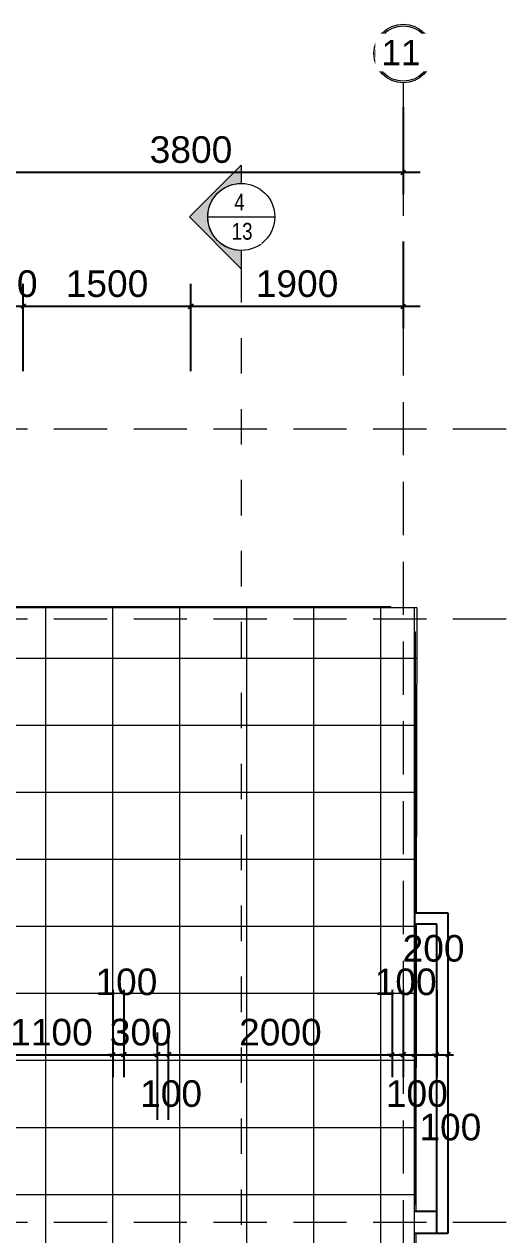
# Model space of a CAD drawing. Header units: millimetres. Extents: x -20510 to 108935, y -243239 to 20306.
# Drawn here: x 33757 to 38005, y -202311 to -191475 of the extents above; entities that cross this region are included whole.
import ezdxf

# ---------------------------------------------------------------- set-up
doc = ezdxf.new("R2010")
doc.units = ezdxf.units.MM
for name, pattern in [('Abgebrochen', [714.375, 476.25, -238.125]), ('Aligning Line', [635, 317.5, -317.5]), ('Hidden', [714.375, 476.25, -238.125])]:
    doc.linetypes.add(name, pattern=pattern)
for name, color, linetype, lineweight in [('A-ANNO-DIMS', 1, 'Continuous', 9), ('A-FLOR-PATT', 8, 'Continuous', 9), ('A-WALL', 7, 'Continuous', 25), ('G-ANNO-SYMB', 6, 'Abgebrochen', 9), ('S-BEAM', 7, 'Continuous', 9), ('S-FNDN', 7, 'Continuous', 9), ('S-GRID', 1, 'Continuous', 9), ('S-GRID-IDEN', 1, 'Continuous', 9)]:
    doc.layers.add(name, color=color, linetype=linetype, lineweight=lineweight)
doc.styles.add('Arial', font='arial.ttf', dxfattribs={"width": 0.8, "height": 250})
doc.styles.add('Arial_2', font='arial.ttf', dxfattribs={"height": 300})
doc.styles.add('Arial_5', font='arial.ttf', dxfattribs={"height": 238.125})
doc.dimstyles.new('SecretInternalLinAngDimStyle5p4736185', dxfattribs={"dimscale": 304.8, "dimtxt": 242.94927, "dimasz": 0.130208, "dimexe": 0.656168, "dimexo": 0.0625, "dimgap": 0.260417, "dimtad": 1, "dimdec": 0, "dimrnd": 100, "dimzin": 0, "dimdsep": 46, "dimtxsty": 'Arial_5', "dimblk1": 'OBLIQUE', "dimblk2": 'OBLIQUE', "dimsah": 1, "dimcen": 0.09, "dimdle": 0.492126, "dimazin": 0, "dimtfac": 1, "dimtdec": 4, "dimtix": 1, "dimtmove": 0, "dimatfit": 3, "dimfxl": 2.624672, "dimfxlon": 1, "dimtvp": 1, "dimtolj": 1, "dimtzin": 0, "dimarcsym": 2})
doc.dimstyles.new('SecretInternalLinAngDimStyle5p4736185_1', dxfattribs={"dimscale": 304.8, "dimtxt": 242.94927, "dimasz": 0.130208, "dimexe": 0.656168, "dimexo": 0.0625, "dimgap": 0.260417, "dimtad": 1, "dimdec": 0, "dimrnd": 100, "dimzin": 0, "dimdsep": 46, "dimtxsty": 'Arial_5', "dimblk1": 'OBLIQUE', "dimblk2": 'OBLIQUE', "dimsah": 1, "dimcen": 0.09, "dimdle": 0.492126, "dimazin": 0, "dimtfac": 1, "dimtdec": 4, "dimtix": 1, "dimtmove": 2, "dimatfit": 3, "dimfxl": 2.624672, "dimfxlon": 1, "dimtvp": 1, "dimtolj": 1, "dimtzin": 0, "dimarcsym": 2})

# ---------------------------------------------------------------- blocks, each defined once
blk = doc.blocks.new('Section - CAT DUNG-122916-07_MẶT BẰNG MÁI')
at = {"layer": 'G-ANNO-SYMB', "linetype": 'Continuous'}
h = blk.add_hatch(color=256, dxfattribs=at)
edge = h.paths.add_edge_path()
edge.add_line((0.18, 0), (-2, 0))
edge.add_arc((-6, 0), 4, 0, 90)
edge.add_arc((-6, 0), 4, 90, 180)
edge.add_line((-10, 0), (-12.18, 0))
edge.add_line((-12.18, 0), (-6, 6.18))
edge.add_line((-6, 6.18), (0.18, 0))
for p, q in [((-6, 6.18), (-12.18, 0)), ((0.18, 0), (-6, 6.18)), ((-12.18, 0), (-10, 0)), ((-2, 0), (0.18, 0))]:
    blk.add_line(p, q, dxfattribs=at)
for start, end in [(360, 180), (90, 180), (0, 90), (180, 360)]:
    blk.add_arc((-6, 0), 4, start, end, dxfattribs=at)
blk = doc.blocks.new('Grid - TRUC  D1-102336-07_MẶT BẰNG MÁI')
at = {"layer": 'S-GRID-IDEN'}
for radius in [3.5, 3.3]:
    blk.add_circle((0, 0), radius, dxfattribs=at)
blk = doc.blocks.new('_Oblique')
at = {"color": 0, "linetype": 'ByBlock', "lineweight": -2}
blk.add_line((-0.5, -0.5), (0.5, 0.5), dxfattribs=at)
blk = doc.blocks.new('DIMBLOCK52-07_MẶT BẰNG MÁI')
at = {"layer": 'A-ANNO-DIMS', "color": 0, "lineweight": -2, "transparency": 16777216}
for p, q in [((33350, -192219), (33350, -193000)), ((37150, -192219), (37150, -193000)), ((33200, -192800), (37300, -192800))]:
    blk.add_line(p, q, dxfattribs=at)
at = {"layer": 'Defpoints', "color": 0, "transparency": 16777216}
for p in [(33350, -192200), (37150, -192200), (37150, -192800)]:
    blk.add_point(p, dxfattribs=at)
at = {"layer": 'A-ANNO-DIMS', "color": 0, "lineweight": -2, "transparency": 16777216, "xscale": 39.6875, "yscale": 39.6875, "zscale": 39.6875, "rotation": 180}
blk.add_blockref('_Oblique', (33350, -192800), dxfattribs=at)
at = {"layer": 'A-ANNO-DIMS', "color": 0, "lineweight": -2, "transparency": 16777216, "xscale": 39.6875, "yscale": 39.6875, "zscale": 39.6875}
blk.add_blockref('_Oblique', (37150, -192800), dxfattribs=at)
at = {"layer": 'A-ANNO-DIMS', "color": 0, "transparency": 16777216, "insert": (35250, -192599), "char_height": 238.1, "width": 659.33, "attachment_point": 5, "style": 'Arial_5'}
blk.add_mtext('\\A1;3800', dxfattribs=at)
blk = doc.blocks.new('DIMBLOCK73-07_MẶT BẰNG MÁI')
at = {"layer": 'A-ANNO-DIMS', "color": 0, "lineweight": -2, "transparency": 16777216}
for p, q in [((33450, -194581), (33450, -193800)), ((33748, -194581), (33748, -193800)), ((33450, -194000), (33410, -194000)), ((33450, -194000), (33748, -194000)), ((33748, -194000), (33788, -194000))]:
    blk.add_line(p, q, dxfattribs=at)
at = {"layer": 'Defpoints', "color": 0, "transparency": 16777216}
for p in [(33748, -194000), (33450, -194600), (33748, -194600)]:
    blk.add_point(p, dxfattribs=at)
at = {"layer": 'A-ANNO-DIMS', "color": 0, "lineweight": -2, "transparency": 16777216, "xscale": 39.6875, "yscale": 39.6875, "zscale": 39.6875}
blk.add_blockref('_Oblique', (33450, -194000), dxfattribs=at)
at = {"layer": 'A-ANNO-DIMS', "color": 0, "lineweight": -2, "transparency": 16777216, "xscale": 39.6875, "yscale": 39.6875, "zscale": 39.6875, "rotation": 180}
blk.add_blockref('_Oblique', (33748, -194000), dxfattribs=at)
at = {"layer": 'A-ANNO-DIMS', "color": 0, "transparency": 16777216, "insert": (33599, -193799), "char_height": 238.1, "width": 494.5, "attachment_point": 5, "style": 'Arial_5'}
blk.add_mtext('\\A1;300', dxfattribs=at)
blk = doc.blocks.new('DIMBLOCK74-07_MẶT BẰNG MÁI')
at = {"layer": 'A-ANNO-DIMS', "color": 0, "lineweight": -2, "transparency": 16777216}
for p, q in [((33748, -194581), (33748, -193800)), ((35248, -194581), (35248, -193800)), ((33598, -194000), (35398, -194000))]:
    blk.add_line(p, q, dxfattribs=at)
at = {"layer": 'Defpoints', "color": 0, "transparency": 16777216}
for p in [(35248, -194000), (33748, -194600), (35248, -194600)]:
    blk.add_point(p, dxfattribs=at)
at = {"layer": 'A-ANNO-DIMS', "color": 0, "lineweight": -2, "transparency": 16777216, "xscale": 39.6875, "yscale": 39.6875, "zscale": 39.6875, "rotation": 180}
blk.add_blockref('_Oblique', (33748, -194000), dxfattribs=at)
at = {"layer": 'A-ANNO-DIMS', "color": 0, "lineweight": -2, "transparency": 16777216, "xscale": 39.6875, "yscale": 39.6875, "zscale": 39.6875}
blk.add_blockref('_Oblique', (35248, -194000), dxfattribs=at)
at = {"layer": 'A-ANNO-DIMS', "color": 0, "transparency": 16777216, "insert": (34498, -193799), "char_height": 238.1, "width": 659.33, "attachment_point": 5, "style": 'Arial_5'}
blk.add_mtext('\\A1;1500', dxfattribs=at)
blk = doc.blocks.new('DIMBLOCK75-07_MẶT BẰNG MÁI')
at = {"layer": 'A-ANNO-DIMS', "color": 0, "lineweight": -2, "transparency": 16777216}
for p, q in [((37150, -193419), (37150, -194200)), ((35248, -194581), (35248, -193800)), ((35098, -194000), (37300, -194000))]:
    blk.add_line(p, q, dxfattribs=at)
at = {"layer": 'Defpoints', "color": 0, "transparency": 16777216}
for p in [(37150, -193400), (37150, -194000), (35248, -194600)]:
    blk.add_point(p, dxfattribs=at)
at = {"layer": 'A-ANNO-DIMS', "color": 0, "lineweight": -2, "transparency": 16777216, "xscale": 39.6875, "yscale": 39.6875, "zscale": 39.6875, "rotation": 180}
blk.add_blockref('_Oblique', (35248, -194000), dxfattribs=at)
at = {"layer": 'A-ANNO-DIMS', "color": 0, "lineweight": -2, "transparency": 16777216, "xscale": 39.6875, "yscale": 39.6875, "zscale": 39.6875}
blk.add_blockref('_Oblique', (37150, -194000), dxfattribs=at)
at = {"layer": 'A-ANNO-DIMS', "color": 0, "transparency": 16777216, "insert": (36199, -193799), "char_height": 238.1, "width": 659.33, "attachment_point": 5, "style": 'Arial_5'}
blk.add_mtext('\\A1;1900', dxfattribs=at)
blk = doc.blocks.new('DIMBLOCK166-07_MẶT BẰNG MÁI')
at = {"layer": 'A-ANNO-DIMS', "color": 0, "lineweight": -2, "transparency": 16777216}
for p, q in [((33450, -200119), (33450, -200900)), ((34550, -200119), (34550, -200900)), ((33300, -200700), (34700, -200700))]:
    blk.add_line(p, q, dxfattribs=at)
at = {"layer": 'Defpoints', "color": 0, "transparency": 16777216}
for p in [(33450, -200100), (34550, -200100), (34550, -200700)]:
    blk.add_point(p, dxfattribs=at)
at = {"layer": 'A-ANNO-DIMS', "color": 0, "lineweight": -2, "transparency": 16777216, "xscale": 39.6875, "yscale": 39.6875, "zscale": 39.6875, "rotation": 180}
blk.add_blockref('_Oblique', (33450, -200700), dxfattribs=at)
at = {"layer": 'A-ANNO-DIMS', "color": 0, "lineweight": -2, "transparency": 16777216, "xscale": 39.6875, "yscale": 39.6875, "zscale": 39.6875}
blk.add_blockref('_Oblique', (34550, -200700), dxfattribs=at)
at = {"layer": 'A-ANNO-DIMS', "color": 0, "transparency": 16777216, "insert": (34000, -200499), "char_height": 238.1, "width": 659.33, "attachment_point": 5, "style": 'Arial_5'}
blk.add_mtext('\\A1;1100', dxfattribs=at)
blk = doc.blocks.new('DIMBLOCK167-07_MẶT BẰNG MÁI')
at = {"layer": 'A-ANNO-DIMS', "color": 0, "lineweight": -2, "transparency": 16777216}
for p, q in [((34550, -200119), (34550, -200900)), ((34650, -200119), (34650, -200900)), ((34550, -200700), (34510, -200700)), ((34550, -200700), (34650, -200700)), ((34650, -200700), (34690, -200700))]:
    blk.add_line(p, q, dxfattribs=at)
at = {"layer": 'Defpoints', "color": 0, "transparency": 16777216}
for p in [(34550, -200100), (34650, -200100), (34650, -200700)]:
    blk.add_point(p, dxfattribs=at)
at = {"layer": 'A-ANNO-DIMS', "color": 0, "lineweight": -2, "transparency": 16777216, "xscale": 39.6875, "yscale": 39.6875, "zscale": 39.6875}
blk.add_blockref('_Oblique', (34550, -200700), dxfattribs=at)
at = {"layer": 'A-ANNO-DIMS', "color": 0, "lineweight": -2, "transparency": 16777216, "xscale": 39.6875, "yscale": 39.6875, "zscale": 39.6875, "rotation": 180}
blk.add_blockref('_Oblique', (34650, -200700), dxfattribs=at)
at = {"layer": 'A-ANNO-DIMS', "color": 0, "transparency": 16777216, "insert": (34394, -199928), "char_height": 238.1, "width": 494.5, "attachment_point": 1, "line_spacing_factor": 0.941778, "style": 'Arial_5'}
blk.add_mtext('\\A1;100', dxfattribs=at)
blk = doc.blocks.new('DIMBLOCK168-07_MẶT BẰNG MÁI')
at = {"layer": 'A-ANNO-DIMS', "color": 0, "lineweight": -2, "transparency": 16777216}
for p, q in [((34650, -200119), (34650, -200900)), ((34950, -201281), (34950, -200500)), ((34650, -200700), (34610, -200700)), ((34650, -200700), (34950, -200700)), ((34950, -200700), (34990, -200700))]:
    blk.add_line(p, q, dxfattribs=at)
at = {"layer": 'Defpoints', "color": 0, "transparency": 16777216}
for p in [(34650, -200100), (34950, -200700), (34950, -201300)]:
    blk.add_point(p, dxfattribs=at)
at = {"layer": 'A-ANNO-DIMS', "color": 0, "lineweight": -2, "transparency": 16777216, "xscale": 39.6875, "yscale": 39.6875, "zscale": 39.6875}
blk.add_blockref('_Oblique', (34650, -200700), dxfattribs=at)
at = {"layer": 'A-ANNO-DIMS', "color": 0, "lineweight": -2, "transparency": 16777216, "xscale": 39.6875, "yscale": 39.6875, "zscale": 39.6875, "rotation": 180}
blk.add_blockref('_Oblique', (34950, -200700), dxfattribs=at)
at = {"layer": 'A-ANNO-DIMS', "color": 0, "transparency": 16777216, "insert": (34800, -200499), "char_height": 238.1, "width": 494.5, "attachment_point": 5, "style": 'Arial_5'}
blk.add_mtext('\\A1;300', dxfattribs=at)
blk = doc.blocks.new('DIMBLOCK169-07_MẶT BẰNG MÁI')
at = {"layer": 'A-ANNO-DIMS', "color": 0, "lineweight": -2, "transparency": 16777216}
for p, q in [((34950, -201281), (34950, -200500)), ((35050, -201281), (35050, -200500)), ((34950, -200700), (34910, -200700)), ((34950, -200700), (35050, -200700)), ((35050, -200700), (35090, -200700))]:
    blk.add_line(p, q, dxfattribs=at)
at = {"layer": 'Defpoints', "color": 0, "transparency": 16777216}
for p in [(35050, -200700), (34950, -201300), (35050, -201300)]:
    blk.add_point(p, dxfattribs=at)
at = {"layer": 'A-ANNO-DIMS', "color": 0, "lineweight": -2, "transparency": 16777216, "xscale": 39.6875, "yscale": 39.6875, "zscale": 39.6875}
blk.add_blockref('_Oblique', (34950, -200700), dxfattribs=at)
at = {"layer": 'A-ANNO-DIMS', "color": 0, "lineweight": -2, "transparency": 16777216, "xscale": 39.6875, "yscale": 39.6875, "zscale": 39.6875, "rotation": 180}
blk.add_blockref('_Oblique', (35050, -200700), dxfattribs=at)
at = {"layer": 'A-ANNO-DIMS', "color": 0, "transparency": 16777216, "insert": (34794, -200928), "char_height": 238.1, "width": 494.5, "attachment_point": 1, "line_spacing_factor": 0.941778, "style": 'Arial_5'}
blk.add_mtext('\\A1;100', dxfattribs=at)
blk = doc.blocks.new('DIMBLOCK170-07_MẶT BẰNG MÁI')
at = {"layer": 'A-ANNO-DIMS', "color": 0, "lineweight": -2, "transparency": 16777216}
for p, q in [((37050, -200119), (37050, -200900)), ((35050, -201281), (35050, -200500)), ((34900, -200700), (37200, -200700))]:
    blk.add_line(p, q, dxfattribs=at)
at = {"layer": 'Defpoints', "color": 0, "transparency": 16777216}
for p in [(37050, -200100), (37050, -200700), (35050, -201300)]:
    blk.add_point(p, dxfattribs=at)
at = {"layer": 'A-ANNO-DIMS', "color": 0, "lineweight": -2, "transparency": 16777216, "xscale": 39.6875, "yscale": 39.6875, "zscale": 39.6875, "rotation": 180}
blk.add_blockref('_Oblique', (35050, -200700), dxfattribs=at)
at = {"layer": 'A-ANNO-DIMS', "color": 0, "lineweight": -2, "transparency": 16777216, "xscale": 39.6875, "yscale": 39.6875, "zscale": 39.6875}
blk.add_blockref('_Oblique', (37050, -200700), dxfattribs=at)
at = {"layer": 'A-ANNO-DIMS', "color": 0, "transparency": 16777216, "insert": (36050, -200499), "char_height": 238.1, "width": 659.33, "attachment_point": 5, "style": 'Arial_5'}
blk.add_mtext('\\A1;2000', dxfattribs=at)
blk = doc.blocks.new('DIMBLOCK171-07_MẶT BẰNG MÁI')
at = {"layer": 'A-ANNO-DIMS', "color": 0, "lineweight": -2, "transparency": 16777216}
for p, q in [((37050, -200119), (37050, -200900)), ((37150, -200119), (37150, -200900)), ((37050, -200700), (37010, -200700)), ((37050, -200700), (37150, -200700)), ((37150, -200700), (37190, -200700))]:
    blk.add_line(p, q, dxfattribs=at)
at = {"layer": 'Defpoints', "color": 0, "transparency": 16777216}
for p in [(37050, -200100), (37150, -200100), (37150, -200700)]:
    blk.add_point(p, dxfattribs=at)
at = {"layer": 'A-ANNO-DIMS', "color": 0, "lineweight": -2, "transparency": 16777216, "xscale": 39.6875, "yscale": 39.6875, "zscale": 39.6875}
blk.add_blockref('_Oblique', (37050, -200700), dxfattribs=at)
at = {"layer": 'A-ANNO-DIMS', "color": 0, "lineweight": -2, "transparency": 16777216, "xscale": 39.6875, "yscale": 39.6875, "zscale": 39.6875, "rotation": 180}
blk.add_blockref('_Oblique', (37150, -200700), dxfattribs=at)
at = {"layer": 'A-ANNO-DIMS', "color": 0, "transparency": 16777216, "insert": (36894, -199928), "char_height": 238.1, "width": 494.5, "attachment_point": 1, "line_spacing_factor": 0.941778, "style": 'Arial_5'}
blk.add_mtext('\\A1;100', dxfattribs=at)
blk = doc.blocks.new('DIMBLOCK172-07_MẶT BẰNG MÁI')
at = {"layer": 'A-ANNO-DIMS', "color": 0, "lineweight": -2, "transparency": 16777216}
for p, q in [((37150, -200119), (37150, -200900)), ((37250, -200119), (37250, -200900)), ((37150, -200700), (37110, -200700)), ((37150, -200700), (37250, -200700)), ((37250, -200700), (37290, -200700))]:
    blk.add_line(p, q, dxfattribs=at)
at = {"layer": 'Defpoints', "color": 0, "transparency": 16777216}
for p in [(37150, -200100), (37250, -200100), (37250, -200700)]:
    blk.add_point(p, dxfattribs=at)
at = {"layer": 'A-ANNO-DIMS', "color": 0, "lineweight": -2, "transparency": 16777216, "xscale": 39.6875, "yscale": 39.6875, "zscale": 39.6875}
blk.add_blockref('_Oblique', (37150, -200700), dxfattribs=at)
at = {"layer": 'A-ANNO-DIMS', "color": 0, "lineweight": -2, "transparency": 16777216, "xscale": 39.6875, "yscale": 39.6875, "zscale": 39.6875, "rotation": 180}
blk.add_blockref('_Oblique', (37250, -200700), dxfattribs=at)
at = {"layer": 'A-ANNO-DIMS', "color": 0, "transparency": 16777216, "insert": (36994, -200928), "char_height": 238.1, "width": 494.5, "attachment_point": 1, "line_spacing_factor": 0.941778, "style": 'Arial_5'}
blk.add_mtext('\\A1;100', dxfattribs=at)
blk = doc.blocks.new('DIMBLOCK173-07_MẶT BẰNG MÁI')
at = {"layer": 'A-ANNO-DIMS', "color": 0, "lineweight": -2, "transparency": 16777216}
for p, q in [((37250, -200119), (37250, -200900)), ((37450, -200119), (37450, -200900)), ((37100, -200700), (37600, -200700))]:
    blk.add_line(p, q, dxfattribs=at)
at = {"layer": 'Defpoints', "color": 0, "transparency": 16777216}
for p in [(37250, -200100), (37450, -200100), (37450, -200700)]:
    blk.add_point(p, dxfattribs=at)
at = {"layer": 'A-ANNO-DIMS', "color": 0, "lineweight": -2, "transparency": 16777216, "xscale": 39.6875, "yscale": 39.6875, "zscale": 39.6875, "rotation": 180}
blk.add_blockref('_Oblique', (37250, -200700), dxfattribs=at)
at = {"layer": 'A-ANNO-DIMS', "color": 0, "lineweight": -2, "transparency": 16777216, "xscale": 39.6875, "yscale": 39.6875, "zscale": 39.6875}
blk.add_blockref('_Oblique', (37450, -200700), dxfattribs=at)
at = {"layer": 'A-ANNO-DIMS', "color": 0, "transparency": 16777216, "insert": (37144, -199628), "char_height": 238.1, "width": 494.5, "attachment_point": 1, "line_spacing_factor": 0.941778, "style": 'Arial_5'}
blk.add_mtext('\\A1;200', dxfattribs=at)
blk = doc.blocks.new('DIMBLOCK174-07_MẶT BẰNG MÁI')
at = {"layer": 'A-ANNO-DIMS', "color": 0, "lineweight": -2, "transparency": 16777216}
for p, q in [((37450, -200119), (37450, -200900)), ((37550, -200119), (37550, -200900)), ((37450, -200700), (37410, -200700)), ((37450, -200700), (37550, -200700)), ((37550, -200700), (37590, -200700))]:
    blk.add_line(p, q, dxfattribs=at)
at = {"layer": 'Defpoints', "color": 0, "transparency": 16777216}
for p in [(37450, -200100), (37550, -200100), (37550, -200700)]:
    blk.add_point(p, dxfattribs=at)
at = {"layer": 'A-ANNO-DIMS', "color": 0, "lineweight": -2, "transparency": 16777216, "xscale": 39.6875, "yscale": 39.6875, "zscale": 39.6875}
blk.add_blockref('_Oblique', (37450, -200700), dxfattribs=at)
at = {"layer": 'A-ANNO-DIMS', "color": 0, "lineweight": -2, "transparency": 16777216, "xscale": 39.6875, "yscale": 39.6875, "zscale": 39.6875, "rotation": 180}
blk.add_blockref('_Oblique', (37550, -200700), dxfattribs=at)
at = {"layer": 'A-ANNO-DIMS', "color": 0, "transparency": 16777216, "insert": (37294, -201228), "char_height": 238.1, "width": 494.5, "attachment_point": 1, "line_spacing_factor": 0.941778, "style": 'Arial_5'}
blk.add_mtext('\\A1;100', dxfattribs=at)

msp = doc.modelspace()

# ---------------------------------------------------------------- hatches: boundary and pattern name
at = {"layer": 'A-FLOR-PATT'}
h = msp.add_hatch(dxfattribs=at)
h.set_pattern_fill('FP_5', color=256, style=0, pattern_type=2)
h.set_pattern_definition([(0.0043, (16612.5, -202550.4), (-0.045, 600), []), (90.004, (16612.5, -202550.4), (-600, -0.042), [])])
h.paths.add_polyline_path([(450, -210100.9), (825, -210100.8), (825, -209951), (650, -209951), (650, -210100), (450, -210100), (450, -209900), (574, -209900), (574, -209750), (450, -209750), (450, -209921)])
h.paths.add_polyline_path([(1925, -210100.8), (2025, -210100.7), (2025, -210001), (1925, -210001)])
h.paths.add_polyline_path([(3125, -210100.7), (3225, -210100.7), (3225, -210001), (3125, -210001)])
h.paths.add_polyline_path([(4250, -210100.6), (11050, -210100), (11050, -205200), (4589.3, -205200), (4589.3, -207114.5), (1100, -207114.5), (1100, -207564.5), (650, -207564.5), (650, -209650), (675, -209650), (675, -209750), (674, -209750), (674, -209851), (925, -209851), (925, -209901), (4225, -209901), (4225, -209956), (4250, -209956)])
h.paths.add_polyline_path([(26650, -210098.9), (32150, -210098.5), (32150, -210006), (32250, -210006), (32250, -210098.5), (33450, -210098.4), (33450, -210006), (33550, -210006), (33550, -209901), (36850, -209901), (36850, -209900), (37250, -209900), (37250, -209750), (37025, -209750), (37025, -209650), (37050, -209650), (37050, -206600), (37150, -206600), (37150, -207450), (37254.9, -207450), (37260.1, -204700), (37250, -204700), (37250, -205200), (26650, -205200), (26650, -209461.1)])
h.paths.add_polyline_path([(34550, -210098.3), (34650, -210098.3), (34650, -210001), (34550, -210001)])
h.paths.add_polyline_path([(35750, -210098.2), (35850, -210098.2), (35850, -210001), (35750, -210001)])
h.paths.add_polyline_path([(36950, -210098.2), (37050, -210098.1), (37050, -210000), (36950, -210000)])
h.paths.add_polyline_path([(37250.8, -209650), (37252.5, -208750), (37250, -208750), (37250, -209650)])
h.paths.add_polyline_path([(37150, -208650), (37252.7, -208650), (37252.9, -208550), (37150, -208550)])
h.paths.add_polyline_path([(550, -208650), (550, -208550), (450, -208550), (450, -208650)])
h.paths.add_polyline_path([(37250, -208450), (37253.1, -208450), (37254.7, -207550), (37250, -207550), (37250, -207621.2)])
h.paths.add_polyline_path([(-1398.3, -205600), (-1200.3, -205600), (-1200.3, -201200), (-4025.9, -201200), (-4050, -205600), (-3634.8, -205600)])
h.paths.add_polyline_path([(37250, -204500), (37260.4, -204500), (37264.5, -202300), (37250, -202300), (37250, -202312.7), (37260, -202312.7), (37260, -204487.3), (37250, -204487.3)])
h.paths.add_polyline_path([(37260, -202100), (37264.9, -202100), (37269.7, -199530), (37260, -199530), (37260, -202037.3), (37250, -202037.3), (37250, -202100)])
h.paths.add_polyline_path([(5650, -200300), (6750, -200300), (6750, -196910), (5650, -196910), (5650, -200261.7)])
h.paths.add_polyline_path([(6625.4, -199962.3), (6608.5, -199960.5), (6592, -199954.3), (6580.4, -199947.2), (6567.3, -199934), (6558.7, -199920.9), (6553.1, -199905.6), (6550.5, -199890.4), (6552.7, -199870.1), (6559.3, -199854.2), (6568.9, -199839.1), (6576.8, -199831.2), (6594.5, -199819.4), (6594.7, -199819.2), (6594.7, -198025.5), (6656.1, -198025.5), (6656.9, -199819.6), (6670.4, -199827.8), (6683.5, -199841), (6692.1, -199854.1), (6697.7, -199869.4), (6700.1, -199887.5), (6698.1, -199904.9), (6691.5, -199920.8), (6684.1, -199933.6), (6674, -199943.8), (6656.3, -199955.6), (6652.5, -199956.9), (6641, -199960.5)])
h.paths.add_polyline_path([(31169.6, -199900), (31852.1, -199900), (31850.5, -199890.4), (31852.7, -199870.1), (31859.3, -199854.2), (31868.5, -199839.5), (31876.8, -199831.2), (31894.5, -199819.4), (31894.7, -199819.2), (31894.7, -196930.3), (31105.3, -196930.3), (31106.1, -199819.6), (31119.6, -199827.8), (31132.7, -199841), (31141.3, -199854.1), (31146.9, -199869.4), (31149.5, -199884.6), (31148.2, -199900), (31149.5, -199900)])
h.paths.add_polyline_path([(3074.5, -199685.5), (4240, -199685.5), (4240, -196912.7), (4250, -196912.7), (4250, -196700.8), (4225, -196700.8), (4225, -196899), (675, -196899), (675, -197150), (650, -197150), (650, -199235.5), (1100, -199235.5), (1100, -199685.5), (3040.5, -199685.5)])
h.paths.add_polyline_path([(37260, -199430), (37269.9, -199430), (37275, -196699.9), (37250, -196700), (37250, -196912.7), (37260, -196912.7), (37260, -199341.7)])
h.paths.add_polyline_path([(450, -198250), (550, -198250), (550, -198150), (450, -198150), (450, -198250)])
h.paths.add_polyline_path([(450, -198050), (450, -198050), (450, -197961.8)])
h.paths.add_polyline_path([(575, -197050), (575, -196900), (450, -196900), (450, -196700), (650, -196700), (650, -196799), (825, -196799), (825, -196699.3), (450, -196700), (450, -197050)])
h.paths.add_polyline_path([(31105.3, -196930.3), (31094.6, -196919.6), (31094.6, -196925)])
h.paths.add_polyline_path([(31094.6, -196919.6), (31085, -196910), (31075, -196910)])
h.paths.add_polyline_path([(2025, -196799), (2025, -196699.8), (1925, -196699.8), (1925, -196799), (1956.3, -196799)])
h.paths.add_polyline_path([(3225, -196799), (3225, -196700.3), (3125, -196700.3), (3125, -196799)])
h.paths.add_polyline_path([(22350, -196700), (22562.7, -196700), (22562.7, -196698.8), (22337.3, -196698.8), (22337.3, -196700)])
h.paths.add_polyline_path([(11750, -196700), (11762.7, -196700), (11762.7, -196698.4), (11537.3, -196698.4), (11537.3, -196700), (11550, -196700)])
h.paths.add_polyline_path([(26162.7, -196700), (26162.7, -196699), (25937.3, -196699), (25937.3, -196700), (26150, -196700)])
h.paths.add_polyline_path([(8162.7, -196700), (8162.7, -196698.3), (8150, -196698.3), (8150, -196700)])
h.paths.add_polyline_path([(15350, -196700), (15362.7, -196700), (15362.7, -196698.6), (15137.3, -196698.5), (15137.3, -196700), (15150, -196700)])
h.paths.add_polyline_path([(18950, -196700), (18962.7, -196700), (18962.7, -196698.7), (18737.3, -196698.7), (18737.3, -196700), (18750, -196700)])
h.paths.add_polyline_path([(4250, -195212.7), (4250, -195212.7), (4250, -195000), (4250, -195000), (4250, -195200)])
at = {"layer": 'S-FNDN'}
h = msp.add_hatch(dxfattribs=at)
h.set_pattern_fill('FP_4', color=256, style=0, pattern_type=2)
h.set_pattern_definition([(0.0043, (16611.9, -202550.3), (-0.045, 600), []), (90.004, (16611.9, -202550.3), (-600, -0.042), [])])
h.paths.add_polyline_path([(450, -210100.9), (825, -210100.8), (825, -209951), (650, -209951), (650, -210100), (450, -210100), (450, -209900), (574, -209900), (574, -209750), (450, -209750), (450, -209921)])
h.paths.add_polyline_path([(1925, -210100.8), (2025, -210100.7), (2025, -210001), (1925, -210001)])
h.paths.add_polyline_path([(3125, -210100.7), (3225, -210100.7), (3225, -210001), (3125, -210001)])
h.paths.add_polyline_path([(4250, -210100.6), (11050, -210100), (11050, -205200), (4589.3, -205200), (4589.3, -207114.5), (1100, -207114.5), (1100, -207564.5), (650, -207564.5), (650, -209650), (675, -209650), (675, -209750), (674, -209750), (674, -209851), (925, -209851), (925, -209901), (4225, -209901), (4225, -209956), (4250, -209956)])
h.paths.add_polyline_path([(26650, -210098.9), (32150, -210098.5), (32150, -210006), (32250, -210006), (32250, -210098.5), (33450, -210098.4), (33450, -210006), (33550, -210006), (33550, -209901), (36850, -209901), (36850, -209900), (37250, -209900), (37250, -209750), (37025, -209750), (37025, -209650), (37050, -209650), (37050, -206600), (37150, -206600), (37150, -207450), (37254.9, -207450), (37260.1, -204700), (37250, -204700), (37250, -205200), (26650, -205200), (26650, -209461.1)])
h.paths.add_polyline_path([(34550, -210098.3), (34650, -210098.3), (34650, -210001), (34550, -210001)])
h.paths.add_polyline_path([(35750, -210098.2), (35850, -210098.2), (35850, -210001), (35750, -210001)])
h.paths.add_polyline_path([(36950, -210098.2), (37050, -210098.1), (37050, -210000), (36950, -210000)])
h.paths.add_polyline_path([(450, -209650), (450, -209650), (450, -209461.1)])
h.paths.add_polyline_path([(37250, -209650), (37250.8, -209650), (37252.5, -208750), (37250, -208750), (37250, -209461.1)])
h.paths.add_polyline_path([(37252.7, -208650), (37252.9, -208550), (37150, -208550), (37150, -208650), (37250, -208650)])
h.paths.add_polyline_path([(550, -208650), (550, -208550), (450, -208550), (450, -208650)])
h.paths.add_polyline_path([(37250, -208450), (37253.1, -208450), (37254.7, -207550), (37250, -207550), (37250, -207621.2)])
h.paths.add_polyline_path([(450, -208450), (450, -208450), (450, -207621.2)])
h.paths.add_polyline_path([(-3634.8, -205600), (-1200.3, -205600), (-1200.3, -201200), (-4025.9, -201200), (-4050, -205600)])
h.paths.add_polyline_path([(37260.4, -204500), (37264.5, -202300), (37250, -202300), (37250, -202312.7), (37260, -202312.7), (37260, -204487.3), (37250, -204487.3), (37250, -204500), (37260, -204500)])
h.paths.add_polyline_path([(37260, -202100), (37264.9, -202100), (37269.7, -199530), (37260, -199530), (37260, -202037.3), (37250, -202037.3), (37250, -202100)])
h.paths.add_polyline_path([(5650, -200300), (6750, -200300), (6750, -196910), (5650, -196910), (5650, -200261.7)])
h.paths.add_polyline_path([(6625.4, -199962.3), (6608.5, -199960.5), (6592, -199954.3), (6580.4, -199947.2), (6567.3, -199934), (6558.7, -199920.9), (6553.1, -199905.6), (6550.5, -199890.4), (6552.7, -199870.1), (6559.3, -199854.2), (6568.9, -199839.1), (6576.8, -199831.2), (6594.5, -199819.4), (6594.7, -199819.2), (6594.7, -198025.5), (6656.1, -198025.5), (6656.9, -199819.6), (6670.4, -199827.8), (6683.5, -199841), (6692.1, -199854.1), (6697.7, -199869.4), (6700.1, -199887.5), (6698.1, -199904.9), (6691.5, -199920.8), (6684.1, -199933.6), (6674, -199943.8), (6656.3, -199955.6), (6652.5, -199956.9), (6641, -199960.5)])
h.paths.add_polyline_path([(31389.4, -199900), (31852.1, -199900), (31850.5, -199890.4), (31852.7, -199870.1), (31859.3, -199854.2), (31868.5, -199839.5), (31876.8, -199831.2), (31894.5, -199819.4), (31894.7, -199819.2), (31894.7, -196930.3), (31105.3, -196930.3), (31106.1, -199819.6), (31119.6, -199827.8), (31132.7, -199841), (31141.3, -199854.1), (31146.9, -199869.4), (31149.5, -199884.6), (31148.2, -199900), (31309.4, -199900)])
h.paths.add_polyline_path([(3074.5, -199685.5), (4240, -199685.5), (4240, -196912.7), (4250, -196912.7), (4250, -196700.8), (4225, -196700.8), (4225, -196899), (675, -196899), (675, -197150), (650, -197150), (650, -199235.5), (1100, -199235.5), (1100, -199685.5), (3040.5, -199685.5)])
h.paths.add_polyline_path([(37260, -199430), (37269.9, -199430), (37275, -196699.9), (37250, -196700), (37250, -196912.7), (37260, -196912.7), (37260, -199341.7)])
h.paths.add_polyline_path([(450, -198250), (550, -198250), (550, -198150), (450, -198150)])
h.paths.add_polyline_path([(450, -198050), (450, -198050), (450, -197961.8)])
h.paths.add_polyline_path([(575, -197050), (575, -196900), (450, -196900), (450, -196700), (650, -196700), (650, -196799), (825, -196799), (825, -196699.3), (450, -196700), (450, -197050)])
h.paths.add_polyline_path([(31105.3, -196930.3), (31094.6, -196919.6), (31094.6, -196925)])
h.paths.add_polyline_path([(31094.6, -196919.6), (31085, -196910), (31075, -196910)])
h.paths.add_polyline_path([(3225, -196799), (3225, -196700.3), (3125, -196700.3), (3125, -196799)])
h.paths.add_polyline_path([(1925, -196799), (2025, -196799), (2025, -196699.8), (1925, -196699.8)])
h.paths.add_polyline_path([(8150, -196700), (8162.7, -196700), (8162.7, -196698.3), (8150, -196698.3)])
h.paths.add_polyline_path([(11750, -196700), (11762.7, -196700), (11762.7, -196698.4), (11537.3, -196698.4), (11537.3, -196700), (11550, -196700)])
h.paths.add_polyline_path([(15362.7, -196700), (15362.7, -196698.6), (15137.3, -196698.5), (15137.3, -196700), (15350, -196700)])
h.paths.add_polyline_path([(29540, -196700), (29540, -196699.1), (29537.3, -196700)])
h.paths.add_polyline_path([(25950, -196700), (26162.7, -196700), (26162.7, -196699), (25937.3, -196699), (25937.3, -196700)])
h.paths.add_polyline_path([(18962.7, -196700), (18962.7, -196698.7), (18737.3, -196698.7), (18737.3, -196700), (18950, -196700)])
h.paths.add_polyline_path([(22350, -196700), (22562.7, -196700), (22562.7, -196698.8), (22337.3, -196698.8), (22337.3, -196700)])
h.paths.add_polyline_path([(4250, -195212.7), (4250, -195212.7), (4250, -195000), (4250, -195000), (4250, -195200)])
h.paths.add_polyline_path([(29550, -195212.7), (29550, -195212.7), (29550, -195200)])
h.paths.add_polyline_path([(33449.3, -195000), (33449.3, -195000), (33449.2, -195000)])
h = msp.add_hatch(dxfattribs=at)
h.set_pattern_fill('FP_2', color=256, style=0, pattern_type=2)
h.set_pattern_definition([(0, (20750, -202550), (0, 600), []), (90, (20750, -202550), (-600, 4e-14), [])])
h.paths.add_polyline_path([(12020.2, -210100), (26650, -210100), (26650, -205200), (37250, -205200), (37250, -196700), (33460, -196700), (33460, -196910), (33450, -196910), (33450, -196922.7), (33460, -196922.7), (33460, -202077.3), (33450, -202077.3), (33450, -202090), (33460, -202090), (33460, -202310), (29540, -202310), (29540, -202090), (29550, -202090), (29550, -202077.3), (29540, -202077.3), (29540, -196922.7), (29550, -196922.7), (29550, -196910), (29540, -196910), (29540, -196700), (8150, -196700), (8150, -195000), (4250, -195000), (4250, -199685.5), (4589.3, -199685.5), (4589.3, -205200), (11050, -205200), (11050, -210100)])
h.paths.add_polyline_path([(32050, -200300), (32050, -199900), (31998.8, -199900.8), (31998.1, -199904.9), (31991.5, -199920.8), (31984.1, -199933.6), (31974, -199943.8), (31956.3, -199955.6), (31952.5, -199956.9), (31938.4, -199960.8), (31925.4, -199962.3), (31908.5, -199960.5), (31892, -199954.3), (31880.4, -199947.2), (31867.3, -199934), (31858.7, -199920.9), (31853.1, -199905.6), (31852.1, -199900), (30950, -199900), (30950, -200300)])
h.paths.add_polyline_path([(6750, -200300), (5650, -200300), (5650, -196900), (6750, -196900), (6750, -200261.7)])

# ---------------------------------------------------------------- linework, layer by layer
at = {"layer": 'A-WALL'}
for p, q in [((37250, -199430), (37550, -199430)), ((37250, -199430), (37250, -199530)), ((37550, -199430), (37550, -202300)), ((37450, -199530), (37250, -199530)), ((37450, -202300), (37450, -199530)), ((37250, -202100), (37450, -202100)), ((37550, -202300), (37250, -202300))]:
    msp.add_line(p, q, dxfattribs=at)
at = {"layer": 'G-ANNO-SYMB', "linetype": 'Continuous'}
msp.add_line((35400, -193199.9), (36000, -193199.9), dxfattribs=at)
at = {"layer": 'G-ANNO-SYMB', "linetype": 'Aligning Line'}
msp.add_line((35700, -193649.9), (35700, -214539.5), dxfattribs=at)
at = {"layer": 'S-BEAM'}
for p, q in [((37037.3, -196690), (33462.7, -196690)), ((37037.3, -196690), (37037.3, -196700)), ((37250, -196912.7), (37260, -196912.7)), ((37260, -199430), (37260, -196912.7)), ((37260, -202037.3), (37260, -199530)), ((37260, -202037.3), (37250, -202037.3))]:
    msp.add_line(p, q, dxfattribs=at)
at = {"layer": 'S-FNDN'}
for p, q in [((37250, -196700), (33460, -196700)), ((37275, -196699.9), (37037.3, -196699.9)), ((37250, -199430), (37250, -196700)), ((37269.9, -199430), (37275, -196699.9)), ((37250, -207450), (37250, -199530)), ((37264.9, -202100), (37269.7, -199530)), ((37260.4, -204500), (37264.5, -202300))]:
    msp.add_line(p, q, dxfattribs=at)
at = {"layer": 'S-GRID', "linetype": 'Hidden'}
for p, q in [((37150, -192000), (37150, -213000)), ((39500, -195100), (-3000, -195100)), ((39500, -196800), (-3000, -196800)), ((39500, -202200), (-3000, -202200))]:
    msp.add_line(p, q, dxfattribs=at)

# ---------------------------------------------------------------- block references
at = {"layer": 'G-ANNO-SYMB', "linetype": 'Continuous', "extrusion": (0, 0, -1), "xscale": 74.99999999999996, "yscale": 74.99999999999996, "zscale": 74.99999999999996, "rotation": 270.0000000000002}
msp.add_blockref('Section - CAT DUNG-122916-07_MẶT BẰNG MÁI', (-35700, -193649.9), dxfattribs=at)
at = {"layer": 'S-GRID-IDEN', "xscale": 74.99999999999996, "yscale": 74.99999999999996, "zscale": 74.99999999999996, "rotation": 180}
msp.add_blockref('Grid - TRUC  D1-102336-07_MẶT BẰNG MÁI', (37150, -191737.5), dxfattribs=at)

# ---------------------------------------------------------------- dimensions: what is measured, and where the dimension line sits
at = {"layer": 'A-ANNO-DIMS'}
for base, p1, p2, override, picture, middle in [((33748, -194000), (33450, -194600), (33748, -194600), {"dimpost": '<>', "dimfxl": 298.004805}, 'DIMBLOCK73-07_MẶT BẰNG MÁI', (33599, -193799)), ((35248, -194000), (33748, -194600), (35248, -194600), {"dimpost": '<>', "dimfxl": 1500}, 'DIMBLOCK74-07_MẶT BẰNG MÁI', (34498, -193799)), ((34550, -200700), (33450, -200100), (34550, -200100), {"dimpost": '<>', "dimfxl": 1100}, 'DIMBLOCK166-07_MẶT BẰNG MÁI', (34000, -200499)), ((34950, -200700), (34650, -200100), (34950, -201300), {"dimpost": '<>', "dimfxl": 1236.931688}, 'DIMBLOCK168-07_MẶT BẰNG MÁI', (34800, -200499)), ((37050, -200700), (35050, -201300), (37050, -200100), {"dimpost": '<>', "dimfxl": 2332.380758}, 'DIMBLOCK170-07_MẶT BẰNG MÁI', (36050, -200499))]:
    dim = msp.add_linear_dim(base=base, p1=p1, p2=p2, dimstyle='SecretInternalLinAngDimStyle5p4736185', override=override, dxfattribs=at)
    dim.commit()
    dim.dimension.update_dxf_attribs({"geometry": picture, "text_midpoint": middle})
for base, p1, p2, override, picture, middle in [((37450, -200700), (37250, -200100), (37450, -200100), {"dimpost": '<>', "dimfxl": 200}, 'DIMBLOCK173-07_MẶT BẰNG MÁI', (37391.2, -199787.2)), ((34650, -200700), (34550, -200100), (34650, -200100), {"dimpost": '<>', "dimfxl": 100}, 'DIMBLOCK167-07_MẶT BẰNG MÁI', (34641.2, -200087.2)), ((37150, -200700), (37050, -200100), (37150, -200100), {"dimpost": '<>', "dimfxl": 100}, 'DIMBLOCK171-07_MẶT BẰNG MÁI', (37141.2, -200087.2)), ((37250, -200700), (37150, -200100), (37250, -200100), {"dimpost": '<>', "dimfxl": 100}, 'DIMBLOCK172-07_MẶT BẰNG MÁI', (37241.2, -201087.2)), ((37550, -200700), (37450, -200100), (37550, -200100), {"dimpost": '<>', "dimfxl": 100}, 'DIMBLOCK174-07_MẶT BẰNG MÁI', (37541.2, -201387.2)), ((35050, -200700), (34950, -201300), (35050, -201300), {"dimpost": '<>', "dimfxl": 100}, 'DIMBLOCK169-07_MẶT BẰNG MÁI', (35041.2, -201087.2))]:
    dim = msp.add_linear_dim(base=base, p1=p1, p2=p2, dimstyle='SecretInternalLinAngDimStyle5p4736185_1', override=override, dxfattribs=at)
    dim.commit()
    dim.dimension.update_dxf_attribs({"geometry": picture, "text_midpoint": middle, "dimtype": 160})

# ---------------------------------------------------------------- next in the draw order: texts
at = {"layer": 'G-ANNO-SYMB', "linetype": 'Continuous', "insert": (35637.5, -192992.2), "char_height": 150, "width": 115.443, "attachment_point": 1, "style": 'Arial', "bg_fill": 3, "box_fill_scale": 1.25, "bg_fill_color": 9, "bg_fill_true_color": 13158600, "bg_fill_transparency": 0}
msp.add_mtext('4', dxfattribs=at)
at = {"layer": 'S-GRID-IDEN', "insert": (36955.1, -191616.9), "char_height": 225, "width": 432.911, "attachment_point": 1, "style": 'Arial_2', "bg_fill": 3, "box_fill_scale": 1.25, "bg_fill_color": 9, "bg_fill_true_color": 13158600, "bg_fill_transparency": 0}
msp.add_mtext('11', dxfattribs=at)

# ---------------------------------------------------------------- next in the draw order: texts
at = {"layer": 'G-ANNO-SYMB', "linetype": 'Continuous', "insert": (35614.2, -193253.6), "char_height": 150, "width": 230.886, "attachment_point": 1, "style": 'Arial', "bg_fill": 3, "box_fill_scale": 1.25, "bg_fill_color": 9, "bg_fill_true_color": 13158600, "bg_fill_transparency": 0}
msp.add_mtext('13', dxfattribs=at)

# ---------------------------------------------------------------- next in the draw order: dimensions: what is measured, and where the dimension line sits
at = {"layer": 'A-ANNO-DIMS'}
dim = msp.add_linear_dim(base=(37150, -192800), p1=(33350, -192200), p2=(37150, -192200), dimstyle='SecretInternalLinAngDimStyle5p4736185', override={"dimpost": '<>', "dimfxl": 3800}, dxfattribs=at)
dim.commit()
dim.dimension.update_dxf_attribs({"geometry": 'DIMBLOCK52-07_MẶT BẰNG MÁI', "text_midpoint": (35250, -192599)})

# ---------------------------------------------------------------- next in the draw order: dimensions: what is measured, and where the dimension line sits
dim = msp.add_linear_dim(base=(37150, -194000), p1=(35248, -194600), p2=(37150, -193400), dimstyle='SecretInternalLinAngDimStyle5p4736185', override={"dimpost": '<>', "dimfxl": 2248.907673}, dxfattribs=at)
dim.commit()
dim.dimension.update_dxf_attribs({"geometry": 'DIMBLOCK75-07_MẶT BẰNG MÁI', "text_midpoint": (36199, -193799)})

doc.saveas('drawing.dxf')
